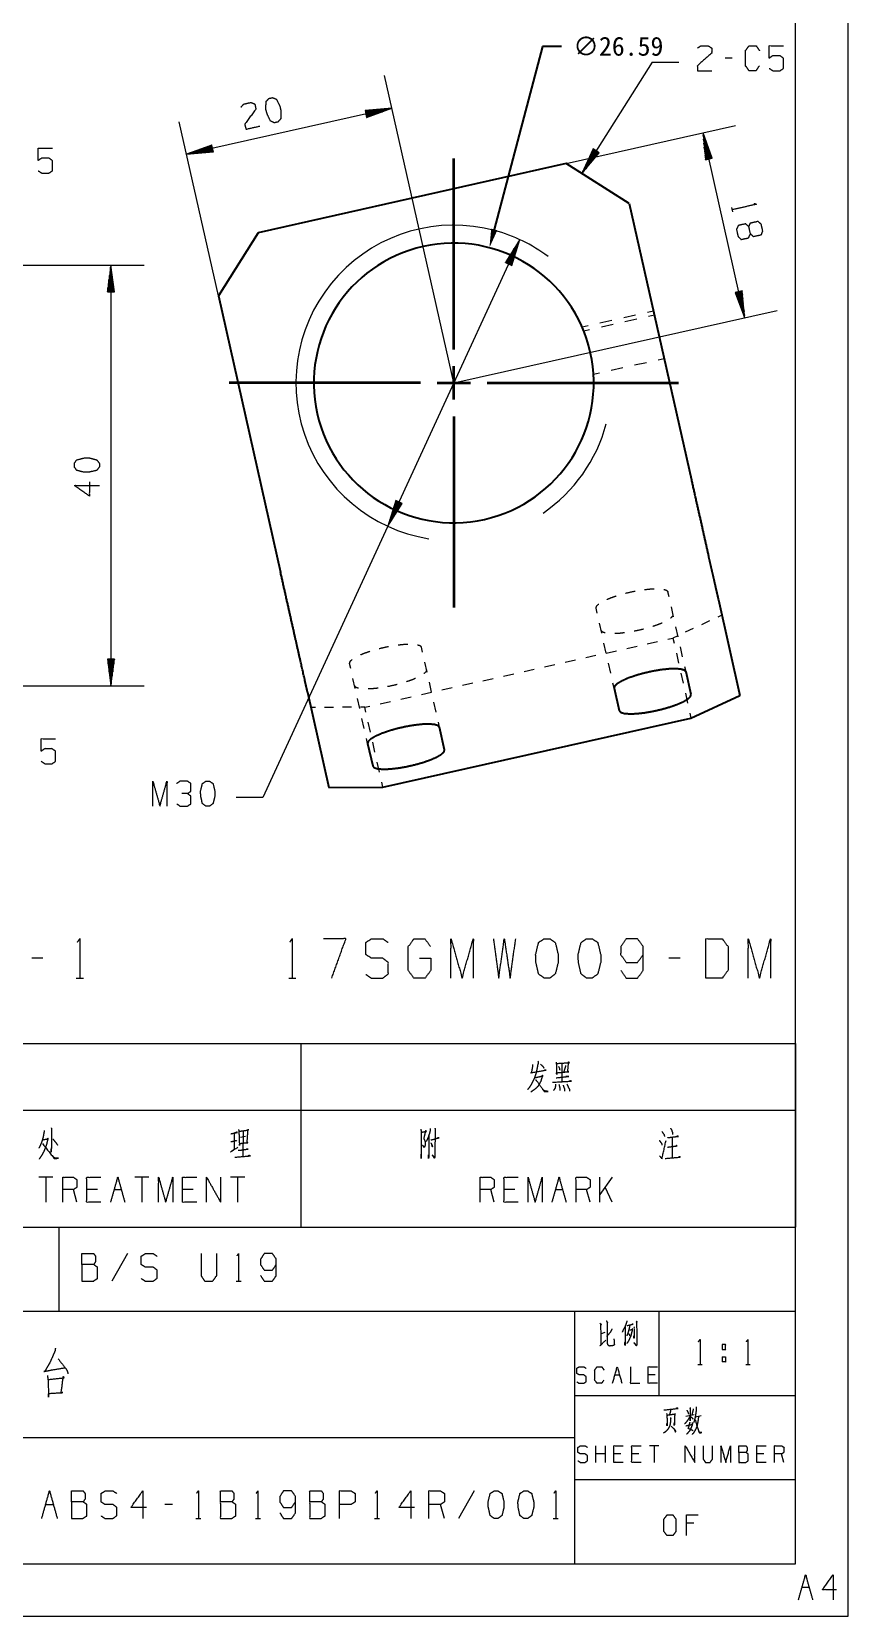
# Model space of a CAD drawing. Header units: millimetres. Extents: x -36 to 210, y 0 to 721.
# Drawn here: x 132.4 to 210, y 0 to 150.6 of the extents above; entities that cross this region are included whole.
import ezdxf

# ---------------------------------------------------------------- set-up
doc = ezdxf.new("R2010")
doc.units = ezdxf.units.MM
doc.layers.add('1', color=7, linetype='Continuous', true_color=0xffffff)
doc.dimstyles.get("Standard").update_dxf_attribs({"dimscale": 10, "dimtxt": 0.18, "dimasz": 0.18, "dimexe": 0.18, "dimexo": 0.0625, "dimgap": 0.09, "dimtad": 0, "dimtih": 1, "dimtoh": 1, "dimzin": 0, "dimdsep": 46, "dimtxsty": 'Standard', "dimcen": 0.09, "dimadec": 0, "dimazin": 0, "dimtfac": 1, "dimtofl": 0, "dimtmove": 0, "dimatfit": 3, "dimfxl": 0, "dimtolj": 1, "dimtzin": 0, "dimarcsym": 0})

# ---------------------------------------------------------------- blocks, each defined once
blk = doc.blocks.new('*D4')
at = {"color": 0, "lineweight": -2, "transparency": 16777216}
for p, q in [((180.95, 149.25), (176.37, 131.85)), ((182.75, 149.25), (180.95, 149.25)), ((172.52, 116.35), (172.52, 118.15)), ((171.62, 117.25), (173.42, 117.25))]:
    blk.add_line(p, q, dxfattribs=at)
at = {"color": 0, "lineweight": 18, "transparency": 16777216}
blk.add_solid([(176.08, 131.93), (176.66, 131.77), (175.91, 130.11)], dxfattribs=at)
at = {"layer": 'Defpoints', "color": 0, "lineweight": 18, "transparency": 16777216}
for p in [(175.91, 130.11), (169.14, 104.4)]:
    blk.add_point(p, dxfattribs=at)
at = {"color": 0, "lineweight": 18, "transparency": 16777216, "insert": (188.15, 149.25), "char_height": 1.8, "attachment_point": 5}
blk.add_mtext('\\A1;∅26.59', dxfattribs=at)

msp = doc.modelspace()

# ---------------------------------------------------------------- linework, layer by layer
at = {"layer": '1', "color": 132, "linetype": 'Continuous', "lineweight": 18}
for p, q in [((210, 0), (210, 297)), ((205, 5), (205, 292)), ((25, 37), (205, 37)), ((135, 37), (135, 29)), ((25, 29), (205, 29)), ((184, 29), (184, 5)), ((192, 29), (192, 21)), ((184, 21), (205, 21)), ((75, 17), (184, 17)), ((184, 13), (205, 13)), ((25, 5), (205, 5)), ((25, 5), (205, 5)), ((0, 0), (210, 0))]:
    msp.add_line(p, q, dxfattribs=at)
at = {"layer": '1', "color": 13, "linetype": 'Continuous', "lineweight": 18}
for p, q in [((191.377, 147.751), (184.681, 137.173)), ((191.377, 147.751), (193.917, 147.751)), ((172.523, 117.253), (165.957, 146.473)), ((166.653, 143.375), (147.139, 138.99)), ((166.653, 143.375), (164.101, 143.144)), ((164.101, 143.144), (164.248, 142.492)), ((164.102, 143.14), (164.133, 143.147)), ((164.102, 143.14), (164.133, 143.147)), ((164.113, 143.091), (164.521, 143.182)), ((164.124, 143.041), (164.909, 143.217)), ((164.136, 142.991), (165.296, 143.252)), ((164.147, 142.942), (165.684, 143.287)), ((164.158, 142.892), (166.071, 143.322)), ((164.169, 142.843), (166.459, 143.357)), ((164.18, 142.793), (166.47, 143.308)), ((164.191, 142.744), (166.105, 143.174)), ((164.248, 142.492), (166.653, 143.375)), ((150.16, 125.551), (146.443, 142.087)), ((164.202, 142.694), (165.739, 143.039)), ((164.214, 142.644), (165.374, 142.905)), ((164.225, 142.595), (165.009, 142.771)), ((164.236, 142.545), (164.643, 142.637)), ((164.247, 142.496), (164.278, 142.503)), ((164.247, 142.496), (164.278, 142.503)), ((183.212, 138.104), (199.299, 141.719)), ((197.085, 138.618), (196.202, 141.023)), ((196.202, 141.023), (196.432, 138.471)), ((200.148, 123.461), (196.202, 141.023)), ((196.734, 138.539), (196.219, 140.829)), ((196.684, 138.528), (196.254, 140.441)), ((196.783, 138.55), (196.269, 140.84)), ((196.833, 138.561), (196.403, 140.475)), ((196.882, 138.573), (196.537, 140.11)), ((149.544, 139.873), (147.139, 138.99)), ((147.139, 138.99), (149.691, 139.22)), ((149.612, 139.571), (147.322, 139.057)), ((149.623, 139.522), (147.333, 139.007)), ((149.601, 139.621), (147.687, 139.191)), ((149.634, 139.472), (147.721, 139.042)), ((149.59, 139.67), (148.053, 139.325)), ((149.645, 139.423), (148.108, 139.077)), ((149.579, 139.72), (148.418, 139.459)), ((149.657, 139.373), (148.496, 139.112)), ((149.568, 139.77), (148.783, 139.593)), ((149.668, 139.324), (148.884, 139.147)), ((149.556, 139.819), (149.149, 139.728)), ((149.679, 139.274), (149.271, 139.182)), ((149.545, 139.869), (149.514, 139.862)), ((149.545, 139.869), (149.514, 139.862)), ((149.691, 139.22), (149.544, 139.873)), ((149.69, 139.224), (149.659, 139.217)), ((149.69, 139.224), (149.659, 139.217)), ((185.757, 139.498), (184.681, 137.173)), ((184.681, 137.173), (186.322, 139.141)), ((186.018, 139.333), (184.763, 137.35)), ((186.061, 139.306), (184.806, 137.323)), ((185.975, 139.36), (184.926, 137.703)), ((186.104, 139.279), (185.055, 137.622)), ((185.932, 139.387), (185.09, 138.056)), ((185.889, 139.415), (185.253, 138.409)), ((186.147, 139.252), (185.304, 137.92)), ((185.847, 139.442), (185.417, 138.763)), ((186.19, 139.224), (185.554, 138.219)), ((185.804, 139.469), (185.58, 139.116)), ((185.761, 139.496), (185.744, 139.469)), ((185.761, 139.496), (185.744, 139.469)), ((186.322, 139.141), (185.757, 139.498)), ((186.233, 139.197), (185.803, 138.518)), ((186.276, 139.17), (186.052, 138.817)), ((186.319, 139.143), (186.302, 139.116)), ((186.319, 139.143), (186.302, 139.116)), ((196.635, 138.517), (196.289, 140.054)), ((196.585, 138.506), (196.324, 139.666)), ((196.536, 138.495), (196.359, 139.279)), ((196.486, 138.483), (196.394, 138.891)), ((196.432, 138.471), (197.085, 138.618)), ((196.932, 138.584), (196.671, 139.744)), ((196.982, 138.595), (196.805, 139.379)), ((197.031, 138.606), (196.94, 139.014)), ((197.081, 138.617), (197.074, 138.648)), ((197.081, 138.617), (197.074, 138.648)), ((196.436, 138.472), (196.429, 138.503)), ((196.436, 138.472), (196.429, 138.503)), ((178.79, 130.881), (154.396, 77.831)), ((178.79, 130.881), (177.425, 128.713)), ((177.567, 128.648), (178.064, 129.728)), ((177.613, 128.626), (178.271, 130.058)), ((177.659, 128.605), (178.479, 130.387)), ((177.706, 128.584), (178.686, 130.716)), ((177.752, 128.563), (178.732, 130.695)), ((177.798, 128.541), (178.617, 130.323)), ((177.844, 128.52), (178.502, 129.951)), ((177.89, 128.499), (178.387, 129.58)), ((178.033, 128.434), (178.79, 130.881)), ((110.73, 128.444), (143.122, 128.444)), ((139.947, 128.444), (139.613, 125.904)), ((139.922, 125.904), (139.922, 128.251)), ((140.282, 125.904), (139.947, 128.444)), ((139.947, 128.444), (139.947, 88.444)), ((139.973, 125.904), (139.973, 128.251)), ((177.425, 128.713), (178.033, 128.434)), ((177.429, 128.711), (177.442, 128.74)), ((177.429, 128.711), (177.442, 128.74)), ((177.475, 128.69), (177.649, 129.069)), ((177.521, 128.669), (177.857, 129.399)), ((177.936, 128.478), (178.272, 129.208)), ((177.983, 128.456), (178.157, 128.836)), ((178.029, 128.435), (178.042, 128.464)), ((178.029, 128.435), (178.042, 128.464)), ((139.719, 125.904), (139.719, 126.708)), ((139.77, 125.904), (139.77, 127.094)), ((139.82, 125.904), (139.82, 127.479)), ((139.871, 125.904), (139.871, 127.865)), ((140.024, 125.904), (140.024, 127.865)), ((140.074, 125.904), (140.074, 127.479)), ((140.125, 125.904), (140.125, 127.094)), ((140.176, 125.904), (140.176, 126.708)), ((139.613, 125.904), (140.282, 125.904)), ((139.617, 125.904), (139.617, 125.936)), ((139.617, 125.904), (139.617, 125.936)), ((139.668, 125.904), (139.668, 126.322)), ((140.227, 125.904), (140.227, 126.322)), ((140.278, 125.904), (140.278, 125.936)), ((140.278, 125.904), (140.278, 125.936)), ((199.918, 126.012), (199.265, 125.866)), ((199.265, 125.866), (200.148, 123.461)), ((199.269, 125.867), (199.276, 125.836)), ((199.269, 125.867), (199.276, 125.836)), ((199.319, 125.878), (199.41, 125.47)), ((199.368, 125.889), (199.545, 125.105)), ((199.418, 125.9), (199.679, 124.74)), ((199.467, 125.911), (199.813, 124.374)), ((199.517, 125.922), (199.947, 124.009)), ((199.567, 125.934), (200.081, 123.644)), ((199.616, 125.945), (200.131, 123.655)), ((199.666, 125.956), (200.096, 124.042)), ((199.715, 125.967), (200.061, 124.43)), ((199.765, 125.978), (200.026, 124.818)), ((199.814, 125.989), (199.991, 125.205)), ((199.864, 126), (199.956, 125.593)), ((199.914, 126.011), (199.921, 125.98)), ((199.914, 126.011), (199.921, 125.98)), ((200.148, 123.461), (199.918, 126.012)), ((172.523, 117.253), (203.246, 124.157)), ((167.014, 106.072), (166.257, 103.624)), ((166.257, 103.624), (167.622, 105.792)), ((167.295, 105.943), (166.314, 103.81)), ((167.341, 105.922), (166.36, 103.789)), ((167.248, 105.964), (166.429, 104.182)), ((167.202, 105.985), (166.544, 104.554)), ((167.387, 105.9), (166.568, 104.118)), ((167.156, 106.006), (166.659, 104.926)), ((167.11, 106.028), (166.774, 105.298)), ((167.433, 105.879), (166.775, 104.448)), ((167.064, 106.049), (166.889, 105.669)), ((167.479, 105.858), (166.982, 104.777)), ((167.018, 106.07), (167.004, 106.041)), ((167.018, 106.07), (167.004, 106.041)), ((167.622, 105.792), (167.014, 106.072)), ((167.525, 105.837), (167.19, 105.107)), ((167.572, 105.815), (167.397, 105.436)), ((167.618, 105.794), (167.604, 105.765)), ((167.618, 105.794), (167.604, 105.765)), ((139.613, 90.984), (139.947, 88.444)), ((140.282, 90.984), (139.613, 90.984)), ((139.617, 90.984), (139.617, 90.952)), ((139.617, 90.984), (139.617, 90.952)), ((139.668, 90.984), (139.668, 90.566)), ((139.719, 90.984), (139.719, 90.18)), ((139.77, 90.984), (139.77, 89.795)), ((139.82, 90.984), (139.82, 89.409)), ((139.871, 90.984), (139.871, 89.023)), ((139.922, 90.984), (139.922, 88.637)), ((139.947, 88.444), (140.282, 90.984)), ((139.973, 90.984), (139.973, 88.637)), ((140.024, 90.984), (140.024, 89.023)), ((140.074, 90.984), (140.074, 89.409)), ((140.125, 90.984), (140.125, 89.795)), ((140.176, 90.984), (140.176, 90.18)), ((140.227, 90.984), (140.227, 90.566)), ((140.278, 90.984), (140.278, 90.952)), ((140.278, 90.984), (140.278, 90.952)), ((110.73, 88.444), (143.122, 88.444)), ((154.396, 77.831), (151.856, 77.831))]:
    msp.add_line(p, q, dxfattribs=at)
at = {"layer": '1', "color": 95, "linetype": 'Continuous', "lineweight": 18}
for p, q in [((198.965, 148.138), (198.293, 148.138)), ((198.916, 133.927), (199.009, 133.513)), ((133.495, 62.561), (132.437, 62.561)), ((194.02, 62.561), (192.962, 62.561)), ((136.667, 60.672), (137.335, 60.672)), ((156.842, 60.672), (157.51, 60.672)), ((128, 54.463), (158, 54.463)), ((158, 54.463), (158, 48.113)), ((158, 54.463), (205, 54.463)), ((205, 54.463), (205, 48.113)), ((182.799, 52.525), (182.799, 50.825)), ((128, 48.113), (158, 48.113)), ((158, 48.113), (158, 37)), ((158, 48.113), (205, 48.113)), ((205, 48.113), (205, 37)), ((152.272, 45.55), (152.75, 45.65)), ((152.502, 46.1), (152.484, 43.7)), ((193.255, 45.525), (193.255, 43.6)), ((134.449, 41.737), (133.106, 41.737)), ((133.778, 41.737), (133.778, 39.362)), ((143.555, 41.737), (142.212, 41.737)), ((142.884, 41.737), (142.884, 39.362)), ((152.661, 41.737), (151.318, 41.737)), ((151.99, 41.737), (151.99, 39.362)), ((187.578, 41.737), (186.411, 40.088)), ((186.411, 39.362), (186.411, 41.737)), ((187.578, 39.362), (186.906, 40.788)), ((136.726, 39.362), (136.39, 40.563)), ((138.666, 40.563), (137.659, 40.563)), ((140.271, 40.563), (140.943, 40.563)), ((147.772, 40.563), (146.765, 40.563)), ((176.372, 39.362), (176.037, 40.563)), ((178.313, 40.563), (177.306, 40.563)), ((182.194, 40.563), (182.866, 40.563)), ((185.478, 39.362), (185.142, 40.563)), ((128, 37), (158, 37)), ((158, 37), (205, 37)), ((141.514, 34.486), (140.031, 31.864)), ((151.853, 31.864), (152.321, 31.864)), ((186.571, 26.885), (186.893, 27.009)), ((198.014, 24.655), (198.349, 24.655)), ((198.014, 24.655), (198.014, 24.18)), ((187.829, 22.946), (188.274, 22.946)), ((191.668, 22.946), (191.001, 22.946)), ((195.702, 23.93), (196.126, 23.93)), ((200.255, 23.93), (200.679, 23.93)), ((194.569, 19.017), (195.359, 19.182)), ((195.476, 18.955), (196.018, 19.079)), ((186.031, 14.637), (186.031, 16.21)), ((186.921, 15.432), (186.031, 15.432)), ((186.921, 14.637), (186.921, 16.21)), ((188.396, 15.432), (187.729, 15.432)), ((190.093, 15.432), (189.426, 15.432)), ((192.013, 16.21), (191.123, 16.21)), ((191.568, 16.21), (191.568, 14.637)), ((201.974, 15.432), (201.306, 15.432)), ((203.893, 14.637), (203.671, 15.432)), ((133.747, 10.628), (134.489, 10.628)), ((145.804, 10.628), (145.062, 10.628)), ((171.633, 9.303), (171.262, 10.628)), ((174.461, 11.925), (172.978, 9.303)), ((148.027, 9.303), (148.496, 9.303)), ((153.685, 9.303), (154.153, 9.303)), ((165, 9.303), (165.468, 9.303)), ((181.972, 9.303), (182.44, 9.303)), ((195.315, 8.851), (194.628, 8.851)), ((205.606, 2.781), (206.277, 2.781))]:
    msp.add_line(p, q, dxfattribs=at)
at = {"layer": '1', "color": 252, "linetype": 'Continuous', "lineweight": 35}
for p, q in [((172.523, 120.428), (172.523, 138.603)), ((172.523, 115.665), (172.523, 118.84)), ((169.348, 117.253), (151.173, 117.253)), ((170.936, 117.253), (174.111, 117.253)), ((175.698, 117.253), (193.873, 117.253)), ((172.523, 114.078), (172.523, 95.903))]:
    msp.add_line(p, q, dxfattribs=at)
at = {"layer": '1', "color": 151, "linetype": 'Continuous', "lineweight": 25}
for p, q in [((183.212, 138.104), (153.942, 131.526)), ((189.186, 134.322), (183.212, 138.104)), ((189.186, 134.322), (195.091, 108.048)), ((153.942, 131.526), (150.16, 125.551)), ((150.16, 125.551), (156.064, 99.278)), ((197.658, 96.625), (199.696, 87.555)), ((195.065, 87.638), (194.584, 89.777)), ((158.631, 87.854), (160.669, 78.785)), ((187.755, 88.242), (188.235, 86.103)), ((195.058, 85.389), (199.696, 87.555)), ((165.788, 78.811), (195.058, 85.389)), ((171.649, 82.376), (171.168, 84.515)), ((164.339, 82.98), (164.819, 80.841)), ((160.669, 78.785), (165.788, 78.811))]:
    msp.add_line(p, q, dxfattribs=at)
at = {"layer": '1', "color": 43, "linetype": 'Continuous', "lineweight": 18}
for p, q in [((189.795, 123.697), (188.666, 123.443)), ((191.488, 124.077), (190.924, 123.95)), ((191.576, 123.687), (191.017, 123.561)), ((185.28, 122.682), (184.715, 122.555)), ((185.43, 122.306), (184.871, 122.18)), ((187.537, 123.189), (186.408, 122.935)), ((187.665, 122.808), (186.548, 122.557)), ((189.9, 123.31), (188.782, 123.059)), ((189.703, 118.961), (190.821, 119.212)), ((191.938, 119.463), (192.497, 119.589)), ((185.792, 118.082), (186.351, 118.208)), ((187.469, 118.459), (188.586, 118.71)), ((192.98, 96.917), (192.873, 97.393)), ((186.15, 95.382), (186.043, 95.858)), ((193.408, 95.013), (193.194, 95.965)), ((197.985, 95.17), (197.598, 94.99)), ((186.578, 93.478), (186.364, 94.43)), ((193.836, 93.109), (193.622, 94.061)), ((195.279, 93.907), (194.506, 93.546)), ((196.825, 94.629), (196.052, 94.268)), ((169.564, 91.654), (169.457, 92.13)), ((187.006, 91.574), (186.792, 92.526)), ((188.956, 92.018), (189.932, 92.237)), ((190.907, 92.456), (191.883, 92.676)), ((192.859, 92.895), (193.347, 93.004)), ((193.733, 93.185), (193.347, 93.004)), ((193.347, 93.004), (193.454, 92.529)), ((194.263, 91.205), (194.05, 92.157)), ((162.734, 90.12), (162.627, 90.596)), ((169.992, 89.751), (169.778, 90.702)), ((181.151, 90.264), (182.126, 90.483)), ((183.102, 90.702), (184.078, 90.921)), ((185.053, 91.141), (186.029, 91.36)), ((187.005, 91.579), (187.98, 91.799)), ((187.434, 89.67), (187.22, 90.622)), ((193.668, 91.577), (193.881, 90.625)), ((163.162, 88.216), (162.948, 89.168)), ((175.297, 88.948), (176.272, 89.167)), ((177.248, 89.387), (178.224, 89.606)), ((179.199, 89.825), (180.175, 90.044)), ((194.095, 89.673), (194.309, 88.721)), ((194.584, 89.777), (194.477, 90.253)), ((167.492, 87.194), (168.467, 87.413)), ((169.443, 87.633), (170.418, 87.852)), ((170.42, 87.847), (170.206, 88.799)), ((171.394, 88.071), (172.37, 88.29)), ((173.345, 88.51), (174.321, 88.729)), ((187.755, 88.242), (187.648, 88.718)), ((194.523, 87.769), (194.737, 86.817)), ((159.385, 86.402), (158.958, 86.4)), ((161.091, 86.411), (160.238, 86.407)), ((162.797, 86.42), (161.944, 86.416)), ((163.59, 86.312), (163.376, 87.264)), ((164.077, 86.427), (163.65, 86.424)), ((164.077, 86.427), (164.564, 86.536)), ((164.184, 85.951), (164.077, 86.427)), ((165.54, 86.756), (166.516, 86.975)), ((170.848, 85.943), (170.634, 86.895)), ((164.018, 84.408), (163.804, 85.36)), ((164.611, 84.047), (164.398, 84.999)), ((171.168, 84.515), (171.061, 84.991)), ((194.951, 85.865), (195.058, 85.389)), ((164.339, 82.98), (164.232, 83.456)), ((165.039, 82.143), (164.825, 83.095)), ((165.467, 80.239), (165.253, 81.191)), ((165.788, 78.811), (165.681, 79.287))]:
    msp.add_line(p, q, dxfattribs=at)
at = {"layer": '1', "color": 151, "linetype": 'Continuous', "lineweight": 13}
for start, end in [(75, 260.87813), (304.44937, 345)]:
    msp.add_arc((172.523, 117.253), 15, start, end, dxfattribs=at)
at = {"layer": '1', "color": 13, "linetype": 'Continuous', "lineweight": 18}
msp.add_arc((172.523, 117.253), 15, 53.3545, 75, dxfattribs=at)
at = {"layer": '1', "color": 151, "linetype": 'Continuous', "lineweight": 25}
for start, end in [(102.66566, 282.66566), (282.66566, 102.66566)]:
    msp.add_arc((172.523, 117.253), 13.295, start, end, dxfattribs=at)
at = {"layer": '1', "color": 95, "linetype": 'Continuous', "lineweight": 18}
for points, knots in [([(195.681, 149.088), (195.999, 149.313), (196.689, 149.313), (197.024, 149.088), (197.024, 148.613), (195.663, 147.413), (195.681, 146.938), (197.024, 146.938)], [0, 0, 0.0696941, 0.1929788, 0.2652737, 0.3502269, 0.6747403, 0.7597523, 1, 1]), ([(201.56, 147.413), (201.224, 146.938), (200.57, 146.938), (200.234, 147.413), (200.234, 148.838), (200.57, 149.313), (201.242, 149.313), (201.577, 148.838)], [0, 0, 0.1145697, 0.243368, 0.3579353, 0.6385839, 0.7531513, 0.8854303, 1, 1]), ([(202.493, 147.163), (202.829, 146.938), (203.518, 146.938), (203.854, 147.163), (203.854, 148.113), (203.518, 148.363), (202.829, 148.363), (202.493, 148.138), (202.493, 149.313), (203.854, 149.313)], [0, 0, 0.0622267, 0.1683421, 0.2305714, 0.3768158, 0.4412666, 0.547382, 0.6096087, 0.7904898, 1, 1]), ([(152.314, 143.476), (152.575, 143.765), (153.248, 143.916), (153.625, 143.771), (153.729, 143.307), (152.664, 141.838), (152.786, 141.378), (154.096, 141.673)], [0, 0, 0.0696908, 0.1929755, 0.2652719, 0.3502258, 0.67474, 0.7597528, 1, 1]), ([(155.817, 142.06), (156.09, 142.377), (156.109, 143.099), (156.005, 143.562), (155.674, 144.231), (155.297, 144.377), (154.969, 144.303), (154.691, 144.01), (154.677, 143.264), (154.799, 142.804), (155.107, 142.156), (155.49, 141.986), (155.817, 142.06)], [0, 0, 0.0675251, 0.1839713, 0.260584, 0.3809427, 0.4461414, 0.5003058, 0.5655029, 0.6858626, 0.7625285, 0.8783087, 0.9458343, 1, 1]), ([(133.041, 137.427), (133.377, 137.202), (134.066, 137.202), (134.402, 137.427), (134.402, 138.377), (134.066, 138.627), (133.377, 138.627), (133.041, 138.402), (133.041, 139.577), (134.402, 139.577)], [0, 0, 0.0622277, 0.1683442, 0.2305719, 0.3768156, 0.4412648, 0.5473813, 0.609609, 0.7904893, 1, 1]), ([(201.054, 134.335), (201.28, 134.241), (198.963, 133.72)], [0, 0, 0.0934886, 1, 1]), ([(200.555, 132.107), (200.705, 132.467), (201.412, 132.626), (201.701, 132.364), (201.853, 131.692), (201.707, 131.315), (200.999, 131.156), (200.706, 131.434), (200.555, 132.107), (200.237, 132.38), (199.554, 132.226), (199.384, 131.844), (199.535, 131.171), (199.829, 130.893), (200.536, 131.052), (200.706, 131.434)], [0, 0, 0.0475736, 0.1360841, 0.1836579, 0.2678139, 0.317165, 0.405678, 0.4550279, 0.5391852, 0.5902963, 0.675757, 0.7268695, 0.8110255, 0.8603773, 0.9488875, 1, 1]), ([(138.855, 109.61), (138.605, 109.946), (137.905, 110.123), (137.43, 110.123), (136.705, 109.946), (136.48, 109.61), (136.48, 109.274), (136.705, 108.939), (137.43, 108.762), (137.905, 108.78), (138.605, 108.939), (138.855, 109.274), (138.855, 109.61)], [0, 0, 0.0675257, 0.1839715, 0.2605837, 0.3809432, 0.4461413, 0.5003061, 0.5655041, 0.6858637, 0.762529, 0.8783095, 0.9458352, 1, 1]), ([(137.905, 107.846), (137.905, 106.503), (136.48, 107.511), (138.855, 107.511)], [0, 0, 0.2458692, 0.5652948, 1, 1]), ([(133.336, 81.284), (133.672, 81.059), (134.362, 81.059), (134.697, 81.284), (134.697, 82.234), (134.362, 82.484), (133.672, 82.484), (133.336, 82.259), (133.336, 83.434), (134.697, 83.434)], [0, 0, 0.0622277, 0.1683442, 0.2305719, 0.3768156, 0.4412648, 0.5473813, 0.609609, 0.7904893, 1, 1]), ([(143.933, 77.018), (143.933, 79.393), (144.605, 77.018), (145.276, 79.393), (145.276, 77.018)], [0, 0, 0.2451919, 0.5000001, 0.7548081, 1, 1]), ([(147.217, 78.218), (147.553, 78.443), (147.553, 79.168), (147.217, 79.393), (146.528, 79.393), (146.192, 79.168)], [0, 0, 0.1538746, 0.4298532, 0.5837278, 0.8461254, 1, 1]), ([(149.317, 77.018), (149.653, 77.268), (149.829, 77.968), (149.829, 78.443), (149.653, 79.168), (149.317, 79.393), (148.981, 79.393), (148.645, 79.168), (148.468, 78.443), (148.486, 77.968), (148.645, 77.268), (148.981, 77.018), (149.317, 77.018)], [0, 0, 0.0675256, 0.1839717, 0.2605838, 0.3809428, 0.4461408, 0.5003055, 0.5655035, 0.6858629, 0.762528, 0.8783097, 0.9458352, 1, 1]), ([(146.21, 77.243), (146.528, 77.018), (147.217, 77.018), (147.553, 77.243), (147.553, 77.968), (147.217, 78.218), (146.705, 78.218)], [0, 0, 0.1241214, 0.3436877, 0.4724462, 0.7033766, 0.836731, 1, 1]), ([(136.779, 64.097), (137.001, 64.412), (137.001, 60.672)], [0, 0, 0.0934886, 1, 1]), ([(156.954, 64.097), (157.176, 64.412), (157.176, 60.672)], [0, 0, 0.0934886, 1, 1]), ([(160.933, 60.672), (162.269, 64.412), (160.154, 64.412)], [0, 0, 0.6524701, 1, 1]), ([(164.161, 61.026), (164.69, 60.672), (165.775, 60.672), (166.304, 61.065), (166.304, 62.168), (165.775, 62.561), (164.717, 62.561), (164.161, 62.916), (164.161, 64.058), (164.717, 64.412), (165.775, 64.412), (166.304, 64.058)], [0, 0, 0.0680354, 0.184055, 0.254519, 0.3723347, 0.442799, 0.5558439, 0.62637, 0.7483936, 0.8189197, 0.9319646, 1, 1]), ([(169.281, 62.561), (170.339, 62.561), (170.339, 61.42), (169.81, 60.672), (168.725, 60.672), (168.196, 61.42), (168.196, 63.664), (168.752, 64.412), (169.782, 64.412), (170.311, 63.664)], [0, 0, 0.1032951, 0.214795, 0.3042604, 0.4102747, 0.4997401, 0.7188954, 0.8099576, 0.9105346, 1, 1]), ([(172.259, 60.672), (172.259, 64.412), (173.316, 60.672), (174.374, 64.412), (174.374, 60.672)], [0, 0, 0.2451919, 0.5000001, 0.7548081, 1, 1]), ([(176.294, 64.412), (176.795, 60.672), (177.323, 64.412), (177.88, 60.672), (178.409, 64.412)], [0, 0, 0.2497453, 0.499742, 0.7500033, 1, 1]), ([(181.637, 60.672), (182.166, 61.065), (182.444, 62.168), (182.444, 62.916), (182.166, 64.058), (181.637, 64.412), (181.108, 64.412), (180.579, 64.058), (180.301, 62.916), (180.329, 62.168), (180.579, 61.065), (181.108, 60.672), (181.637, 60.672)], [0, 0, 0.0675253, 0.1839712, 0.2605836, 0.3809433, 0.4461413, 0.500306, 0.565504, 0.6858637, 0.7625291, 0.8783099, 0.9458353, 1, 1]), ([(185.672, 60.672), (186.201, 61.065), (186.479, 62.168), (186.479, 62.916), (186.201, 64.058), (185.672, 64.412), (185.143, 64.412), (184.614, 64.058), (184.336, 62.916), (184.364, 62.168), (184.614, 61.065), (185.143, 60.672), (185.672, 60.672)], [0, 0, 0.0675253, 0.1839712, 0.2605836, 0.3809433, 0.4461413, 0.500306, 0.565504, 0.6858637, 0.7625291, 0.8783099, 0.9458353, 1, 1]), ([(188.399, 61.42), (188.9, 60.672), (189.985, 60.672), (190.514, 61.42), (190.514, 63.664), (189.985, 64.412), (188.9, 64.412), (188.399, 63.664), (188.371, 62.916), (188.9, 62.168), (189.985, 62.168), (190.514, 62.916)], [0, 0, 0.0768557, 0.1695247, 0.2477281, 0.4392959, 0.5174992, 0.6101682, 0.687024, 0.7509243, 0.8291276, 0.9217966, 1, 1]), ([(196.469, 60.672), (198.027, 60.672), (198.584, 61.42), (198.584, 63.664), (198.027, 64.412), (196.469, 64.412), (196.469, 60.672)], [0, 0, 0.1421356, 0.2271609, 0.4317901, 0.5168154, 0.658951, 1, 1]), ([(200.504, 60.672), (200.504, 64.412), (201.561, 60.672), (202.619, 64.412), (202.619, 60.672)], [0, 0, 0.2451919, 0.5, 0.7548081, 1, 1]), ([(180.523, 52.775), (180.54, 52.575), (180.505, 52.475), (180.417, 52), (180.346, 51.675), (180.258, 51.375), (180.152, 51.1), (179.904, 50.6), (179.763, 50.375), (179.639, 50.2), (179.533, 50.075)], [0, 0, 0.0684808, 0.1046577, 0.2694449, 0.3828838, 0.4895539, 0.5900781, 0.7803539, 0.8709915, 0.9440876, 1, 1]), ([(179.993, 52.475), (180.01, 52.325), (179.887, 51.625), (179.851, 51.675), (181.301, 51.925), (181.212, 51.925), (181.106, 51.9)], [0, 0, 0.0582872, 0.3326208, 0.3562524, 0.9238443, 0.957947, 1, 1]), ([(180.258, 51.25), (180.346, 51.225), (181, 51.375), (180.947, 51.45), (180.912, 51.275), (180.788, 50.875), (180.664, 50.625), (180.505, 50.375), (180.311, 50.175), (180.116, 50.025), (179.957, 49.925), (179.833, 49.825)], [0, 0, 0.0316886, 0.2631613, 0.294853, 0.356446, 0.5008915, 0.5971244, 0.6993508, 0.7955745, 0.8802918, 0.9451154, 1, 1]), ([(180.753, 52.5), (180.965, 52.3), (181.035, 52.2), (181.071, 52.125)], [0, 0, 0.5866821, 0.8331365, 1, 1]), ([(182.251, 52.675), (182.269, 52.475), (182.304, 51.5), (182.287, 51.675), (183.436, 51.775), (183.347, 51.8), (183.436, 52.7), (183.471, 52.6), (182.269, 52.525)], [0, 0, 0.041725, 0.2444748, 0.2810277, 0.5206835, 0.5397721, 0.7277019, 0.7497429, 1, 1]), ([(182.251, 51.2), (183.436, 51.325), (183.347, 51.325), (183.153, 51.3)], [0, 0, 0.8072062, 0.8671204, 1, 1]), ([(182.481, 52.275), (182.57, 52.075), (182.587, 51.925)], [0, 0, 0.591453, 1, 1]), ([(183.135, 52.375), (183.135, 52.25), (182.976, 51.775)], [0, 0, 0.199705, 1, 1]), ([(180.293, 51), (180.346, 50.975), (181.124, 49.9), (181.477, 49.9), (181.124, 49.95), (180.982, 50.075)], [0, 0, 0.0256564, 0.6063987, 0.7611282, 0.9173978, 1, 1]), ([(181.916, 50.775), (183.701, 50.875), (183.648, 50.9), (183.418, 50.85)], [0, 0, 0.8588827, 0.8870413, 1, 1]), ([(182.198, 50.575), (182.181, 50.4), (182.145, 50.225), (182.092, 50.125), (182.004, 50)], [0, 0, 0.2833767, 0.5710047, 0.7533555, 1, 1]), ([(182.516, 50.55), (182.605, 50.175), (182.605, 49.975)], [0, 0, 0.658283, 1, 1]), ([(182.905, 50.5), (183.029, 50.175), (183.047, 50.1), (183.047, 49.925)], [0, 0, 0.5797762, 0.7082373, 1, 1]), ([(183.277, 50.6), (183.506, 50.1), (183.524, 50), (183.524, 49.925)], [0, 0, 0.7570903, 0.8968066, 1, 1]), ([(133.619, 46.2), (133.601, 46.05), (133.513, 45.55), (133.407, 45.2), (133.318, 44.95), (133.212, 44.7), (133.106, 44.5)], [0, 0, 0.0844923, 0.3685323, 0.5731152, 0.7214487, 0.8733636, 1, 1]), ([(133.442, 45.3), (134.007, 45.4), (133.954, 45.45), (133.919, 45.225), (133.848, 44.9), (133.778, 44.7), (133.672, 44.425), (133.583, 44.2), (133.442, 43.95), (133.336, 43.75), (133.124, 43.45)], [0, 0, 0.2024417, 0.2281285, 0.3084045, 0.4256332, 0.5003994, 0.6042834, 0.6894844, 0.7907163, 0.8705042, 1, 1]), ([(134.273, 46.45), (134.326, 46.325), (134.308, 46.2), (134.29, 44.125), (134.273, 44.25), (134.308, 44.525)], [0, 0, 0.0495438, 0.0956079, 0.8527688, 0.8988329, 1, 1]), ([(134.432, 45.375), (134.467, 45.35), (134.785, 44.95), (134.874, 44.8)], [0, 0, 0.0594268, 0.7610124, 1, 1]), ([(151.336, 45.875), (151.972, 46), (151.919, 46.025), (151.671, 45.925), (151.671, 44.375), (151.318, 44.15), (152.025, 44.6)], [0, 0, 0.1715023, 0.1870055, 0.257591, 0.6675263, 0.7783519, 1, 1]), ([(151.919, 45.225), (151.901, 45.225), (151.353, 45.1)], [0, 0, 0.0304883, 1, 1]), ([(152.078, 46.275), (152.113, 46.075), (152.131, 45.45), (152.166, 44.75), (152.149, 44.925), (152.52, 45), (152.962, 45.025), (152.891, 45.05), (152.979, 46.3), (152.997, 46.225), (152.944, 46.2), (152.131, 46.075)], [0, 0, 0.0422001, 0.1721149, 0.3177463, 0.3542922, 0.4329732, 0.5249329, 0.5405131, 0.8008872, 0.8168987, 0.82908, 1, 1]), ([(169.395, 46.3), (169.43, 46.05), (169.43, 43.55), (169.412, 43.775), (169.43, 43.95)], [0, 0, 0.080051, 0.8726775, 0.9442349, 1, 1]), ([(169.448, 46.025), (169.925, 46.1), (169.854, 46.175), (169.678, 45.45), (169.695, 45.35), (169.766, 45.225), (169.801, 45.1), (169.801, 44.8), (169.766, 44.675), (169.713, 44.575), (169.554, 44.775), (169.731, 44.625)], [0, 0, 0.1764422, 0.2140885, 0.4866459, 0.5237361, 0.5761872, 0.6236341, 0.7332084, 0.7806553, 0.8219956, 0.9153316, 1, 1]), ([(170.296, 46.375), (170.296, 46.2), (170.208, 45.9), (170.102, 45.575), (169.996, 45.325), (169.907, 45.15)], [0, 0, 0.1349014, 0.3759905, 0.6395255, 0.848868, 1, 1]), ([(170.155, 45.7), (170.137, 43.525), (170.119, 43.725), (170.137, 43.875)], [0, 0, 0.8607709, 0.9402273, 1, 1]), ([(170.332, 45.275), (171.127, 45.5), (171.074, 45.5), (170.915, 45.425)], [0, 0, 0.7831371, 0.83338, 1, 1]), ([(170.738, 46.4), (170.756, 46.225), (170.72, 43.8), (170.72, 43.65), (170.685, 43.55), (170.473, 43.875), (170.703, 43.6)], [0, 0, 0.0488093, 0.7218071, 0.7634303, 0.7928635, 0.9005567, 1, 1]), ([(192.036, 45.25), (192.124, 45.15), (192.23, 45), (192.283, 44.9), (192.301, 44.8)], [0, 0, 0.2508936, 0.5962742, 0.8090803, 1, 1]), ([(192.071, 43.775), (192.301, 43.5), (192.69, 45.25)], [0, 0, 0.1665986, 1, 1]), ([(192.283, 46.1), (192.513, 45.775), (192.531, 45.625)], [0, 0, 0.7249155, 1, 1]), ([(192.813, 45.5), (193.626, 45.6), (193.856, 45.625), (193.786, 45.65), (193.697, 45.6)], [0, 0, 0.6677196, 0.856119, 0.9172403, 1, 1]), ([(193.114, 46.4), (193.22, 46.225), (193.273, 46.05), (193.308, 45.95), (193.308, 45.8)], [0, 0, 0.3179614, 0.6021045, 0.766914, 1, 1]), ([(133.442, 44.95), (134.573, 43.525), (134.98, 43.55), (134.962, 43.55), (134.591, 43.575), (134.396, 43.75)], [0, 0, 0.6321824, 0.7737043, 0.7798452, 0.9091071, 1, 1]), ([(151.724, 43.65), (153.191, 43.775), (153.085, 43.8), (152.944, 43.75)], [0, 0, 0.8504379, 0.9133722, 1, 1]), ([(152.043, 44.3), (152.131, 44.3), (152.997, 44.425), (152.944, 44.425), (152.82, 44.4)], [0, 0, 0.0773417, 0.843128, 0.8895367, 1, 1]), ([(170.349, 45), (170.473, 44.775), (170.491, 44.625), (170.42, 44.9)], [0, 0, 0.371199, 0.5895343, 1, 1]), ([(192.619, 43.525), (194.033, 43.65), (193.998, 43.7), (193.839, 43.625)], [0, 0, 0.8568745, 0.8938354, 1, 1]), ([(192.813, 44.6), (193.573, 44.7), (193.75, 44.725), (193.697, 44.75), (193.626, 44.725)], [0, 0, 0.7106375, 0.8761267, 0.9304687, 1, 1]), ([(135.383, 39.362), (135.383, 41.737), (136.39, 41.737), (136.726, 41.513), (136.726, 40.788), (136.39, 40.563), (135.383, 40.563)], [0, 0, 0.4009516, 0.571035, 0.6392779, 0.7616736, 0.8299166, 1, 1]), ([(139.002, 39.362), (137.659, 39.362), (137.659, 41.737), (139.002, 41.737)], [0, 0, 0.2653902, 0.7346098, 1, 1]), ([(139.935, 39.362), (140.607, 41.737), (141.279, 39.362)], [0, 0, 0.4999997, 1, 1]), ([(144.488, 39.362), (144.488, 41.737), (145.16, 39.362), (145.832, 41.737), (145.832, 39.362)], [0, 0, 0.2451919, 0.5, 0.7548081, 1, 1]), ([(148.108, 39.362), (146.765, 39.362), (146.765, 41.737), (148.108, 41.737)], [0, 0, 0.2653902, 0.7346098, 1, 1]), ([(149.041, 39.362), (149.041, 41.737), (150.385, 39.362), (150.385, 41.737)], [0, 0, 0.3175742, 0.6824258, 1, 1]), ([(175.029, 39.362), (175.029, 41.737), (176.037, 41.737), (176.372, 41.513), (176.372, 40.788), (176.037, 40.563), (175.029, 40.563)], [0, 0, 0.4009513, 0.5710364, 0.6392778, 0.7616735, 0.829915, 1, 1]), ([(178.649, 39.362), (177.306, 39.362), (177.306, 41.737), (178.649, 41.737)], [0, 0, 0.2653921, 0.7346079, 1, 1]), ([(179.582, 39.362), (179.582, 41.737), (180.254, 39.362), (180.925, 41.737), (180.925, 39.362)], [0, 0, 0.2451919, 0.5, 0.7548081, 1, 1]), ([(184.135, 39.362), (184.135, 41.737), (185.142, 41.737), (185.478, 41.513), (185.478, 40.788), (185.142, 40.563), (184.135, 40.563)], [0, 0, 0.4009513, 0.5710364, 0.6392778, 0.7616735, 0.829915, 1, 1]), ([(137.202, 33.438), (137.202, 34.486), (138.315, 34.486), (138.49, 34.238), (138.49, 33.714), (138.315, 33.438), (137.202, 33.438), (137.202, 31.864), (138.295, 31.864), (138.666, 32.113), (138.666, 33.189), (138.315, 33.438)], [0, 0, 0.1159168, 0.2388464, 0.2724694, 0.3304276, 0.3665843, 0.4895139, 0.6633887, 0.7841616, 0.8334857, 0.9524526, 1, 1]), ([(142.84, 32.113), (143.211, 31.864), (143.972, 31.864), (144.343, 32.14), (144.343, 32.913), (143.972, 33.189), (143.23, 33.189), (142.84, 33.438), (142.84, 34.238), (143.23, 34.486), (143.972, 34.486), (144.343, 34.238)], [0, 0, 0.0680353, 0.184055, 0.254519, 0.3723349, 0.4427991, 0.555844, 0.6263699, 0.7483937, 0.8189198, 0.9319647, 1, 1]), ([(148.517, 34.486), (148.517, 32.389), (148.868, 31.864), (149.61, 31.864), (150, 32.389), (150, 34.486)], [0, 0, 0.3371511, 0.4385982, 0.5577817, 0.6628489, 1, 1]), ([(151.931, 34.266), (152.087, 34.486), (152.087, 31.864)], [0, 0, 0.0934913, 1, 1]), ([(154.174, 32.389), (154.526, 31.864), (155.287, 31.864), (155.657, 32.389), (155.657, 33.962), (155.287, 34.486), (154.526, 34.486), (154.174, 33.962), (154.155, 33.438), (154.526, 32.913), (155.287, 32.913), (155.657, 33.438)], [0, 0, 0.0768559, 0.1695249, 0.247728, 0.4392963, 0.5174994, 0.6101684, 0.6870243, 0.7509248, 0.8291279, 0.9217969, 1, 1]), ([(186.41, 27.858), (186.557, 27.733), (186.469, 27.775), (186.498, 25.788), (186.41, 25.705), (186.966, 26.264)], [0, 0, 0.0602546, 0.0907293, 0.7146101, 0.7524964, 1, 1]), ([(187.01, 28.085), (187.127, 27.94), (187.083, 27.982), (187.083, 27.547), (187.083, 26.719), (187.083, 26.429), (187.083, 26.326), (187.098, 25.933), (187.142, 25.829), (187.201, 25.767), (187.332, 25.726), (187.596, 25.746), (187.786, 25.808), (187.801, 25.829), (187.771, 26.367)], [0, 0, 0.0508875, 0.067372, 0.1861186, 0.4123011, 0.4914655, 0.5197384, 0.6272494, 0.6579609, 0.6812734, 0.7189887, 0.79117, 0.8458391, 0.8527639, 1, 1]), ([(187.083, 26.616), (187.508, 27.154), (187.581, 27.34)], [0, 0, 0.7739803, 1, 1]), ([(188.971, 28.085), (188.956, 27.982), (188.781, 27.526), (188.634, 27.257), (188.517, 27.009)], [0, 0, 0.0890694, 0.5049793, 0.7660006, 1, 1]), ([(188.81, 27.526), (188.795, 25.767), (188.781, 25.891), (188.781, 25.912), (188.795, 26.098)], [0, 0, 0.8410125, 0.9007863, 0.910681, 1, 1]), ([(189.22, 27.609), (189.234, 27.568), (189.161, 27.278), (189.088, 27.009), (189.015, 26.823), (188.956, 26.678)], [0, 0, 0.0448937, 0.3504792, 0.635591, 0.8402241, 1, 1]), ([(189.22, 27.216), (189.512, 27.278), (189.483, 27.34), (189.454, 27.112), (189.395, 26.905), (189.366, 26.74), (189.307, 26.574), (189.234, 26.429), (189.161, 26.264), (189.088, 26.14), (189.015, 25.995), (188.956, 25.933)], [0, 0, 0.1581819, 0.1944757, 0.3158426, 0.4295681, 0.5184717, 0.6113274, 0.6971448, 0.7928574, 0.8690655, 0.954883, 1, 1]), ([(188.985, 27.671), (189.015, 27.651), (189.044, 27.651), (189.556, 27.775), (189.512, 27.775), (189.439, 27.733)], [0, 0, 0.0497815, 0.0904247, 0.8222916, 0.8832564, 1, 1]), ([(189.864, 28.065), (189.922, 27.982), (189.893, 27.961), (189.907, 25.912), (189.907, 25.891), (189.893, 25.767), (189.864, 25.726), (189.629, 26.036), (189.864, 25.746), (189.893, 25.829)], [0, 0, 0.031371, 0.0424622, 0.6764735, 0.682878, 0.7215676, 0.7372534, 0.8575667, 0.972831, 1, 1]), ([(189.644, 27.506), (189.673, 27.464), (189.644, 27.444), (189.644, 26.45), (189.629, 26.554), (189.644, 26.678)], [0, 0, 0.0387117, 0.066084, 0.824707, 0.9045166, 1, 1]), ([(189.073, 26.905), (189.205, 26.781), (189.234, 26.678)], [0, 0, 0.6272996, 1, 1]), ([(195.772, 26.105), (195.914, 26.305), (195.914, 23.93)], [0, 0, 0.0934905, 1, 1]), ([(198.014, 25.355), (198.014, 25.83), (198.349, 25.83), (198.349, 25.355), (198.014, 25.355)], [0, 0, 0.2929079, 0.5, 0.7929079, 1, 1]), ([(200.325, 26.105), (200.467, 26.305), (200.467, 23.93)], [0, 0, 0.0934905, 1, 1]), ([(134.677, 25.477), (134.649, 25.241), (134.426, 24.729), (134.148, 24.1), (133.953, 23.785), (133.703, 23.312), (133.591, 23.273), (134.371, 23.43), (135.567, 23.627)], [0, 0, 0.0526691, 0.1762643, 0.3287632, 0.4107732, 0.5291866, 0.5553356, 0.7314028, 1, 1]), ([(134.927, 24.493), (135.679, 23.548), (135.79, 23.351), (135.846, 23.194), (135.874, 23.037)], [0, 0, 0.6858092, 0.8142774, 0.9091569, 1, 1]), ([(198.349, 24.655), (198.349, 24.18), (198.014, 24.18)], [0, 0, 0.5858157, 1, 1]), ([(133.925, 22.879), (133.981, 22.446), (134.037, 20.832), (134.009, 21.186), (135.373, 21.265), (135.233, 21.265), (135.428, 22.8), (135.484, 22.643), (134.009, 22.485)], [0, 0, 0.0614031, 0.2885376, 0.3385203, 0.5306429, 0.5502135, 0.7678712, 0.7913601, 1, 1]), ([(184.2, 22.3), (184.423, 22.151), (184.879, 22.151), (185.102, 22.316), (185.102, 22.78), (184.879, 22.946), (184.434, 22.946), (184.2, 23.095), (184.2, 23.575), (184.434, 23.724), (184.879, 23.724), (185.102, 23.575)], [0, 0, 0.0680328, 0.1840533, 0.2545192, 0.3723353, 0.4428015, 0.5558441, 0.6263703, 0.7483941, 0.8189203, 0.9319629, 1, 1]), ([(186.787, 22.465), (186.565, 22.151), (186.132, 22.151), (185.909, 22.465), (185.909, 23.409), (186.132, 23.724), (186.577, 23.724), (186.799, 23.409)], [0, 0, 0.1145662, 0.2433644, 0.3579342, 0.6385837, 0.7531535, 0.8854303, 1, 1]), ([(187.606, 22.151), (188.051, 23.724), (188.496, 22.151)], [0, 0, 0.4999991, 1, 1]), ([(189.304, 23.724), (189.304, 22.151), (190.193, 22.151)], [0, 0, 0.6387372, 1, 1]), ([(191.891, 22.151), (191.001, 22.151), (191.001, 23.724), (191.891, 23.724)], [0, 0, 0.265388, 0.734612, 1, 1]), ([(192.477, 19.617), (193.823, 19.762), (193.765, 19.783), (193.618, 19.762)], [0, 0, 0.8658033, 0.9055013, 1, 1]), ([(193.091, 19.679), (193.121, 19.555), (193.018, 19.162)], [0, 0, 0.2389454, 1, 1]), ([(194.657, 19.596), (194.789, 19.369), (194.818, 19.224)], [0, 0, 0.6402183, 1, 1]), ([(194.964, 19.865), (194.993, 19.721), (194.993, 18.582), (194.964, 18.727), (194.993, 18.851)], [0, 0, 0.0946538, 0.8236415, 0.9182953, 1, 1]), ([(195.257, 19.721), (195.257, 19.617), (195.14, 19.141)], [0, 0, 0.1743059, 1, 1]), ([(195.564, 19.907), (195.564, 19.783), (195.55, 19.555), (195.506, 19.265), (195.462, 18.955), (195.403, 18.706), (195.33, 18.479), (195.315, 18.416)], [0, 0, 0.0818595, 0.2322446, 0.4254282, 0.6321121, 0.800315, 0.9579495, 1, 1]), ([(193.106, 18.913), (193.135, 18.789), (193.121, 18.748), (193.106, 18.458), (193.062, 18.209), (193.018, 18.065), (192.945, 17.92), (192.857, 17.775), (192.711, 17.609), (192.565, 17.485), (192.447, 17.423)], [0, 0, 0.073226, 0.0984251, 0.2649433, 0.4097007, 0.4965874, 0.5897415, 0.686971, 0.8137956, 0.9239465, 1, 1]), ([(192.74, 19.286), (192.769, 19.12), (192.784, 18.686), (192.784, 18.106), (192.769, 18.189), (192.769, 18.334)], [0, 0, 0.1191237, 0.4272252, 0.8377952, 0.897357, 1, 1]), ([(192.769, 19.12), (193.56, 19.244), (193.516, 19.286), (193.501, 18.934), (193.501, 18.561), (193.487, 18.334), (193.472, 18.147), (193.457, 18.23), (193.487, 18.416)], [0, 0, 0.3519786, 0.3785288, 0.5334895, 0.6974239, 0.7978131, 0.8800328, 0.9170273, 1, 1]), ([(194.979, 19.037), (194.847, 18.81), (194.715, 18.603), (194.584, 18.437), (194.452, 18.292)], [0, 0, 0.2872326, 0.5551374, 0.7861826, 1, 1]), ([(194.569, 18.106), (195.198, 18.251), (195.213, 18.437), (195.213, 18.354), (195.14, 18.106), (195.037, 17.837), (194.935, 17.63), (194.818, 17.506), (194.715, 17.381), (194.642, 17.319)], [0, 0, 0.3044687, 0.3925774, 0.4316166, 0.5537098, 0.68947, 0.798366, 0.8788415, 0.9547496, 1, 1]), ([(194.949, 18.458), (194.789, 17.878), (194.891, 17.837), (195.008, 17.795), (195.125, 17.733), (195.271, 17.651)], [0, 0, 0.5291107, 0.6262988, 0.7355287, 0.8520992, 1, 1]), ([(194.993, 18.996), (195.169, 18.872), (195.257, 18.768)], [0, 0, 0.6131144, 1, 1]), ([(195.769, 18.955), (195.725, 18.603), (195.681, 18.354), (195.637, 18.147), (195.579, 17.961), (195.462, 17.713), (195.359, 17.526), (195.242, 17.361), (195.154, 17.278)], [0, 0, 0.1943723, 0.3326315, 0.448612, 0.5556457, 0.7061596, 0.8226906, 0.9338494, 1, 1]), ([(195.447, 18.686), (195.476, 18.644), (195.623, 18.065), (195.725, 17.795), (195.828, 17.506), (195.857, 17.444), (196.076, 17.464), (195.857, 17.485), (195.784, 17.609)], [0, 0, 0.0267189, 0.3417405, 0.4934779, 0.6554603, 0.6916382, 0.807834, 0.9240297, 1, 1]), ([(193.179, 18.065), (193.384, 17.878), (193.501, 17.754), (193.56, 17.671), (193.604, 17.506), (193.516, 17.713)], [0, 0, 0.2929781, 0.4735719, 0.5808543, 0.7621092, 1, 1]), ([(184.322, 14.786), (184.545, 14.637), (185.001, 14.637), (185.224, 14.802), (185.224, 15.266), (185.001, 15.432), (184.557, 15.432), (184.322, 15.581), (184.322, 16.061), (184.557, 16.21), (185.001, 16.21), (185.224, 16.061)], [0, 0, 0.0680372, 0.1840526, 0.2545187, 0.3723349, 0.4428008, 0.5558434, 0.6263697, 0.7483939, 0.8189202, 0.9319628, 1, 1]), ([(188.618, 14.637), (187.729, 14.637), (187.729, 16.21), (188.618, 16.21)], [0, 0, 0.2653909, 0.7346091, 1, 1]), ([(190.316, 14.637), (189.426, 14.637), (189.426, 16.21), (190.316, 16.21)], [0, 0, 0.2653909, 0.7346091, 1, 1]), ([(194.517, 14.637), (194.517, 16.21), (195.407, 14.637), (195.407, 16.21)], [0, 0, 0.3175741, 0.6824259, 1, 1]), ([(196.215, 16.21), (196.215, 14.951), (196.425, 14.637), (196.87, 14.637), (197.104, 14.951), (197.104, 16.21)], [0, 0, 0.3371502, 0.4385967, 0.5577826, 0.6628498, 1, 1]), ([(197.912, 14.637), (197.912, 16.21), (198.357, 14.637), (198.802, 16.21), (198.802, 14.637)], [0, 0, 0.2451919, 0.4999996, 0.7548081, 1, 1]), ([(199.609, 15.581), (199.609, 16.21), (200.276, 16.21), (200.382, 16.061), (200.382, 15.746), (200.276, 15.581), (199.609, 15.581), (199.609, 14.637), (200.265, 14.637), (200.487, 14.786), (200.487, 15.432), (200.276, 15.581)], [0, 0, 0.1159177, 0.2388479, 0.2724691, 0.3304281, 0.3665831, 0.4895133, 0.6633897, 0.7841609, 0.8334856, 0.9524537, 1, 1]), ([(202.196, 14.637), (201.306, 14.637), (201.306, 16.21), (202.196, 16.21)], [0, 0, 0.265388, 0.734612, 1, 1]), ([(203.004, 14.637), (203.004, 16.21), (203.671, 16.21), (203.893, 16.061), (203.893, 15.581), (203.671, 15.432), (203.004, 15.432)], [0, 0, 0.4009542, 0.5710383, 0.6392788, 0.7616754, 0.8299159, 1, 1]), ([(133.377, 9.303), (134.118, 11.925), (134.86, 9.303)], [0, 0, 0.4999997, 1, 1]), ([(136.205, 10.876), (136.205, 11.925), (137.318, 11.925), (137.493, 11.677), (137.493, 11.152), (137.318, 10.876), (136.205, 10.876), (136.205, 9.303), (137.298, 9.303), (137.669, 9.551), (137.669, 10.628), (137.318, 10.876)], [0, 0, 0.115917, 0.238847, 0.2724693, 0.3304279, 0.366584, 0.489514, 0.6633894, 0.7841627, 0.8334859, 0.9524533, 1, 1]), ([(139.015, 9.551), (139.385, 9.303), (140.146, 9.303), (140.517, 9.579), (140.517, 10.352), (140.146, 10.628), (139.405, 10.628), (139.015, 10.876), (139.015, 11.677), (139.405, 11.925), (140.146, 11.925), (140.517, 11.677)], [0, 0, 0.0680352, 0.184055, 0.254519, 0.372335, 0.442799, 0.555844, 0.62637, 0.7483938, 0.8189198, 0.9319648, 1, 1]), ([(143.346, 10.352), (141.863, 10.352), (142.975, 11.925), (142.975, 9.303)], [0, 0, 0.2458688, 0.5652947, 1, 1]), ([(148.106, 11.704), (148.262, 11.925), (148.262, 9.303)], [0, 0, 0.0934909, 1, 1]), ([(150.349, 10.876), (150.349, 11.925), (151.461, 11.925), (151.637, 11.677), (151.637, 11.152), (151.461, 10.876), (150.349, 10.876), (150.349, 9.303), (151.442, 9.303), (151.812, 9.551), (151.812, 10.628), (151.461, 10.876)], [0, 0, 0.115917, 0.238847, 0.2724693, 0.3304279, 0.366584, 0.489514, 0.6633894, 0.7841627, 0.8334859, 0.9524533, 1, 1]), ([(153.763, 11.704), (153.919, 11.925), (153.919, 9.303)], [0, 0, 0.0934891, 1, 1]), ([(156.006, 9.827), (156.357, 9.303), (157.118, 9.303), (157.489, 9.827), (157.489, 11.401), (157.118, 11.925), (156.357, 11.925), (156.006, 11.401), (155.987, 10.876), (156.357, 10.352), (157.118, 10.352), (157.489, 10.876)], [0, 0, 0.0768559, 0.1695249, 0.2477281, 0.4392963, 0.5174994, 0.6101684, 0.6870244, 0.7509247, 0.8291279, 0.9217969, 1, 1]), ([(158.835, 10.876), (158.835, 11.925), (159.947, 11.925), (160.123, 11.677), (160.123, 11.152), (159.947, 10.876), (158.835, 10.876), (158.835, 9.303), (159.928, 9.303), (160.298, 9.551), (160.298, 10.628), (159.947, 10.876)], [0, 0, 0.1159168, 0.2388466, 0.2724688, 0.3304273, 0.3665833, 0.4895131, 0.6633881, 0.7841612, 0.8334853, 0.9524525, 1, 1]), ([(161.664, 9.303), (161.664, 11.925), (162.776, 11.925), (163.147, 11.677), (163.147, 10.876), (162.756, 10.628), (161.664, 10.628)], [0, 0, 0.4011452, 0.571311, 0.6395879, 0.7620429, 0.8328195, 1, 1]), ([(165.078, 11.704), (165.234, 11.925), (165.234, 9.303)], [0, 0, 0.0934891, 1, 1]), ([(168.804, 10.352), (167.321, 10.352), (168.433, 11.925), (168.433, 9.303)], [0, 0, 0.2458691, 0.5652942, 1, 1]), ([(170.15, 9.303), (170.15, 11.925), (171.262, 11.925), (171.633, 11.677), (171.633, 10.876), (171.262, 10.628), (170.15, 10.628)], [0, 0, 0.4009515, 0.5710352, 0.6392778, 0.7616737, 0.8299163, 1, 1]), ([(176.724, 9.303), (177.095, 9.579), (177.29, 10.352), (177.29, 10.876), (177.095, 11.677), (176.724, 11.925), (176.353, 11.925), (175.983, 11.677), (175.788, 10.876), (175.807, 10.352), (175.983, 9.579), (176.353, 9.303), (176.724, 9.303)], [0, 0, 0.0675253, 0.1839719, 0.2605842, 0.3809445, 0.4461422, 0.5003067, 0.5655045, 0.685864, 0.7625293, 0.8783102, 0.9458356, 1, 1]), ([(179.553, 9.303), (179.924, 9.579), (180.119, 10.352), (180.119, 10.876), (179.924, 11.677), (179.553, 11.925), (179.182, 11.925), (178.811, 11.677), (178.616, 10.876), (178.636, 10.352), (178.811, 9.579), (179.182, 9.303), (179.553, 9.303)], [0, 0, 0.0675251, 0.1839705, 0.2605826, 0.3809417, 0.4461392, 0.5003035, 0.5655035, 0.6858627, 0.7625277, 0.8783082, 0.9458358, 1, 1]), ([(182.05, 11.704), (182.206, 11.925), (182.206, 9.303)], [0, 0, 0.0934891, 1, 1]), ([(192.784, 7.671), (193.34, 7.671), (193.618, 8.064), (193.618, 9.244), (193.34, 9.637), (192.784, 9.637), (192.491, 9.244), (192.491, 8.064), (192.784, 7.671)], [0, 0, 0.1026861, 0.1916212, 0.4094781, 0.4984132, 0.6010993, 0.6916212, 0.9094781, 1, 1]), ([(194.628, 7.671), (194.628, 9.637), (195.74, 9.637)], [0, 0, 0.6387306, 1, 1]), ([(208.89, 2.531), (207.546, 2.531), (208.554, 3.956), (208.554, 1.581)], [0, 0, 0.2458687, 0.5652951, 1, 1])]:
    msp.add_open_spline(points, degree=1, knots=knots, dxfattribs=at)
at = {"layer": '1', "color": 151, "linetype": 'Continuous', "lineweight": 25}
for points, knots in [([(195.091, 108.048), (195.445, 106.473), (196.127, 103.436), (196.735, 100.733), (197.223, 98.56), (197.411, 97.723), (197.658, 96.625)], [0, 0, 0.1379196, 0.4037717, 0.6403776, 0.8306017, 0.9038537, 1, 1]), ([(158.631, 87.854), (158.384, 88.953), (157.969, 90.799), (157.416, 93.259), (156.766, 96.155), (156.064, 99.278)], [0, 0, 0.0961464, 0.2577595, 0.4731333, 0.7266676, 1, 1]), ([(194.584, 89.777), (194.445, 89.934), (194.115, 90.037), (193.614, 90.081), (192.971, 90.062), (192.223, 89.982), (191.414, 89.846), (190.591, 89.661), (189.801, 89.438), (189.091, 89.19), (188.502, 88.932), (188.068, 88.678), (187.814, 88.444), (187.755, 88.242)], [0, 0, 0.0283972, 0.0751508, 0.14318, 0.2302131, 0.3319453, 0.4429289, 0.5570688, 0.6680529, 0.769785, 0.8568172, 0.9248489, 0.9716004, 1, 1]), ([(188.235, 86.103), (188.375, 85.946), (188.705, 85.843), (189.206, 85.8), (189.849, 85.818), (190.597, 85.898), (191.406, 86.035), (192.229, 86.22), (193.019, 86.443), (193.729, 86.69), (194.318, 86.948), (194.752, 87.202), (195.006, 87.436), (195.065, 87.638)], [0, 0, 0.0283996, 0.0751506, 0.1431825, 0.2302155, 0.3319476, 0.4429311, 0.5570706, 0.668055, 0.769787, 0.8568191, 0.9248507, 0.9716012, 1, 1]), ([(171.168, 84.515), (171.029, 84.672), (170.699, 84.775), (170.198, 84.818), (169.555, 84.8), (168.807, 84.72), (167.998, 84.583), (167.175, 84.398), (166.385, 84.176), (165.675, 83.928), (165.086, 83.67), (164.652, 83.416), (164.398, 83.182), (164.339, 82.98)], [0, 0, 0.0283987, 0.0751511, 0.1431817, 0.2302133, 0.3319455, 0.4429305, 0.5570701, 0.6680546, 0.7697867, 0.8568186, 0.9248494, 0.9716014, 1, 1]), ([(164.819, 80.841), (164.959, 80.684), (165.289, 80.581), (165.79, 80.537), (166.433, 80.556), (167.181, 80.636), (167.99, 80.772), (168.813, 80.958), (169.603, 81.18), (170.313, 81.428), (170.902, 81.686), (171.336, 81.94), (171.59, 82.174), (171.649, 82.376)], [0, 0, 0.0283987, 0.0751511, 0.1431816, 0.2302133, 0.3319454, 0.4429304, 0.5570699, 0.6680543, 0.7697866, 0.8568184, 0.9248492, 0.9716008, 1, 1])]:
    msp.add_open_spline(points, degree=1, knots=knots, dxfattribs=at)
at = {"layer": '1', "color": 43, "linetype": 'Continuous', "lineweight": 18}
for points, knots in [([(187.091, 96.679), (187.38, 96.805), (187.954, 97.006)], [0, 0, 0.3416965, 1, 1]), ([(188.841, 97.265), (188.879, 97.276), (189.703, 97.461), (189.742, 97.468)], [0, 0, 0.0434423, 0.956557, 1, 1]), ([(190.655, 97.613), (191.26, 97.677), (191.575, 97.687)], [0, 0, 0.6582902, 1, 1]), ([(192.493, 97.625), (192.733, 97.55), (192.873, 97.393)], [0, 0, 0.5455991, 1, 1]), ([(186.043, 95.858), (186.102, 96.059), (186.288, 96.23)], [0, 0, 0.4543754, 1, 1]), ([(193.354, 95.253), (193.295, 95.052), (193.11, 94.881)], [0, 0, 0.4543754, 1, 1]), ([(186.904, 93.486), (186.664, 93.562), (186.524, 93.719)], [0, 0, 0.5456439, 1, 1]), ([(188.742, 93.498), (188.138, 93.434), (187.822, 93.425)], [0, 0, 0.6582906, 1, 1]), ([(190.556, 93.846), (190.518, 93.835), (189.694, 93.65), (189.655, 93.643)], [0, 0, 0.0434392, 0.9565569, 1, 1]), ([(192.306, 94.432), (192.017, 94.306), (191.443, 94.105)], [0, 0, 0.3416995, 1, 1]), ([(165.425, 92.003), (165.463, 92.014), (166.287, 92.199), (166.326, 92.205)], [0, 0, 0.0434423, 0.956557, 1, 1]), ([(167.239, 92.35), (167.844, 92.415), (168.159, 92.424)], [0, 0, 0.658294, 1, 1]), ([(169.077, 92.362), (169.317, 92.287), (169.457, 92.13)], [0, 0, 0.5456291, 1, 1]), ([(162.627, 90.596), (162.686, 90.797), (162.872, 90.968)], [0, 0, 0.4543823, 1, 1]), ([(163.675, 91.416), (163.964, 91.543), (164.538, 91.744)], [0, 0, 0.3417166, 1, 1]), ([(168.89, 89.17), (168.601, 89.043), (168.027, 88.843)], [0, 0, 0.3417098, 1, 1]), ([(169.938, 89.991), (169.879, 89.79), (169.694, 89.619)], [0, 0, 0.4543746, 1, 1]), ([(163.488, 88.224), (163.248, 88.299), (163.108, 88.456)], [0, 0, 0.545626, 1, 1]), ([(165.326, 88.236), (164.722, 88.172), (164.406, 88.162)], [0, 0, 0.6582902, 1, 1]), ([(167.14, 88.584), (167.102, 88.573), (166.278, 88.388), (166.239, 88.381)], [0, 0, 0.0434423, 0.956557, 1, 1])]:
    msp.add_open_spline(points, degree=1, knots=knots, dxfattribs=at)
at = {"layer": '1', "color": 95, "linetype": 'Continuous', "lineweight": 18}
for points in [[(181.859, 39.362), (182.53, 41.737), (183.202, 39.362)], [(205.27, 1.581), (205.942, 3.956), (206.613, 1.581)]]:
    msp.add_open_spline(points, degree=1, dxfattribs=at)

# ---------------------------------------------------------------- dimensions: what is measured, and where the dimension line sits
at = {"lineweight": 18}
dim = msp.add_diameter_dim_2p(p1=(169.137, 104.396), p2=(175.91, 130.109), dimstyle='Standard', dxfattribs=at)
dim.commit()
dim.dimension.update_dxf_attribs({"geometry": '*D4', "text_midpoint": (188.153, 149.253), "dimtype": 163})

doc.saveas('drawing.dxf')
